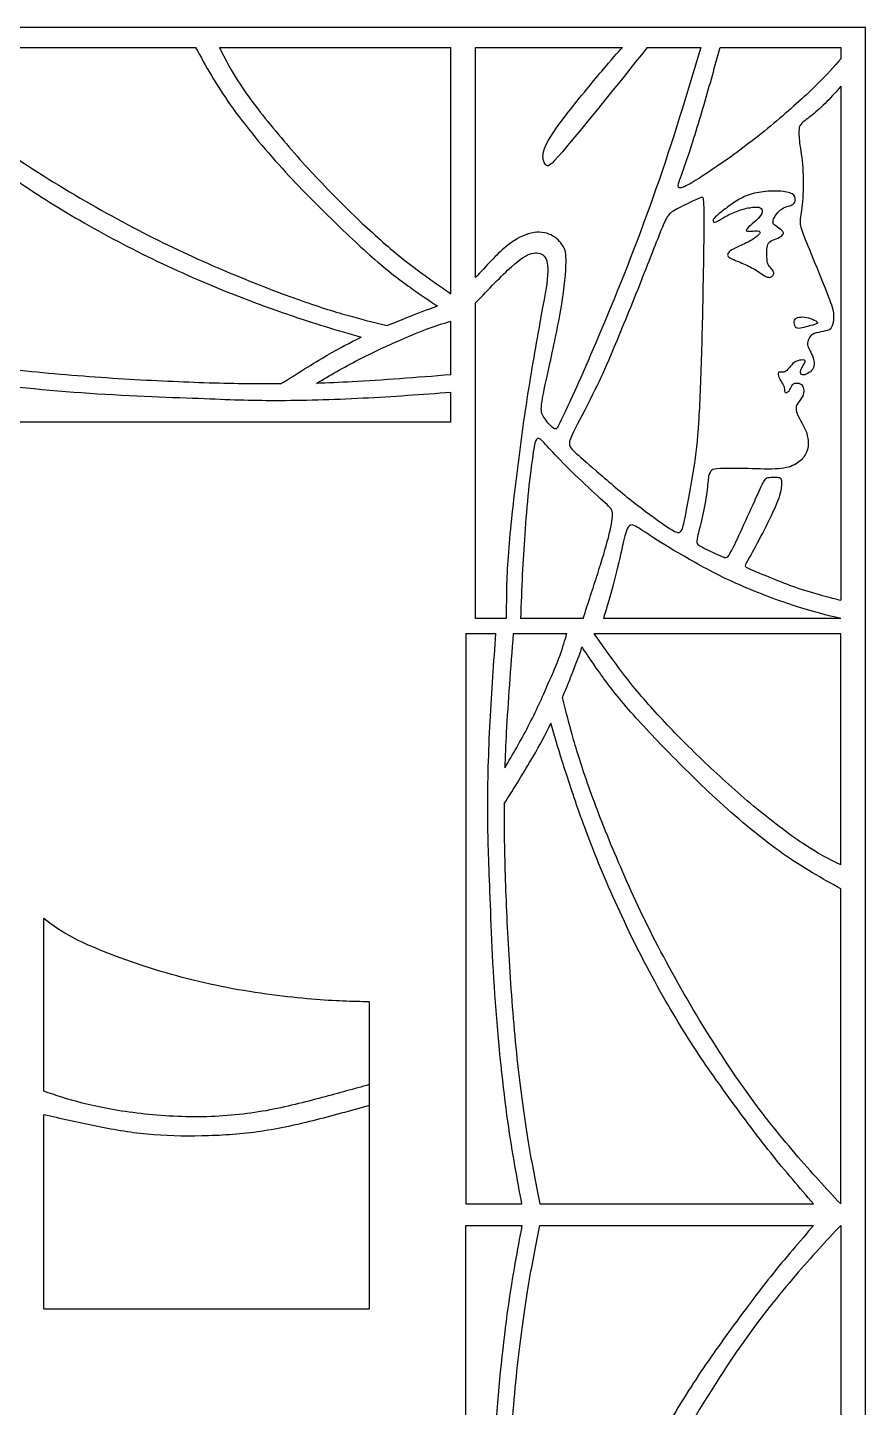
# Model space of a CAD drawing. Extents: x 0 to 80.9, y -7.4 to 60.
# Drawn here: x 71.34 to 80.92, y 20.52 to 36.31 of the extents above; entities that cross this region are included whole.
import ezdxf

# ---------------------------------------------------------------- set-up
doc = ezdxf.new("R2010")
doc.units = 0
doc.header["$MEASUREMENT"] = 0
doc.layers.add('LAYER_1', color=7, linetype='CONTINUOUS')

msp = doc.modelspace()

# ---------------------------------------------------------------- linework, layer by layer
at = {"layer": 'LAYER_1'}
msp.add_lwpolyline([(43.556, 0), (80.924, 0), (80.924, 36.314), (43.556, 36.314), (43.556, 0)], close=True, dxfattribs=at)
for points in [[(69.649, 36.087), (69.649, 36.087), (73.257, 36.087), (73.257, 36.087)], [(73.53, 36.087), (73.53, 36.087), (76.18, 36.087), (76.18, 36.087)], [(76.18, 33.266), (76.18, 33.266), (76.18, 36.087), (76.18, 36.087)], [(78.427, 36.087), (78.427, 36.087), (79.042, 36.087), (79.042, 36.087)], [(80.641, 35.644), (80.641, 35.644), (80.641, 29.759), (80.641, 29.759)], [(76.18, 32.339), (76.18, 32.339), (76.18, 32.953), (76.18, 32.953)], [(76.18, 31.797), (76.18, 31.797), (76.18, 32.141), (76.18, 32.141)], [(77.693, 29.549), (77.693, 29.549), (76.977, 29.549), (76.977, 29.549)], [(80.641, 29.549), (80.641, 29.549), (77.925, 29.549), (77.925, 29.549)], [(76.352, 29.378), (76.352, 29.378), (76.696, 29.378), (76.696, 29.378)], [(76.894, 29.378), (76.894, 29.378), (77.508, 29.378), (77.508, 29.378)], [(77.821, 29.378), (77.821, 29.378), (80.641, 29.378), (80.641, 29.378)], [(80.641, 26.728), (80.641, 26.728), (80.641, 29.378), (80.641, 29.378)], [(80.641, 22.847), (80.641, 22.847), (80.641, 26.455), (80.641, 26.455)], [(71.522, 24.138), (71.522, 24.138), (71.522, 26.114), (71.522, 26.114)], [(75.246, 25.161), (75.246, 25.161), (75.246, 21.648), (75.246, 21.648)], [(71.522, 21.648), (71.522, 21.648), (71.522, 23.868), (71.522, 23.868)], [(77.198, 22.847), (77.198, 22.847), (80.331, 22.847), (80.331, 22.847)], [(77.198, 22.601), (77.198, 22.601), (80.331, 22.601), (80.331, 22.601)], [(80.641, 22.601), (80.641, 22.601), (80.641, 18.993), (80.641, 18.993)], [(71.522, 21.648), (71.522, 21.648), (75.246, 21.648), (75.246, 21.648)]]:
    msp.add_open_spline(points, degree=3, dxfattribs=at)
for points, knots in [([(69.649, 36.087), (69.829, 35.919), (70.009, 35.752), (70.226, 35.566), (70.226, 35.566), (70.443, 35.38), (70.697, 35.175), (70.989, 34.969), (70.989, 34.969), (71.282, 34.762), (71.613, 34.553), (71.937, 34.363), (71.937, 34.363), (72.261, 34.173), (72.58, 34.002), (72.887, 33.851), (72.887, 33.851), (73.195, 33.7), (73.493, 33.57), (73.767, 33.457), (73.767, 33.457), (74.04, 33.344), (74.291, 33.249), (74.505, 33.175), (74.505, 33.175), (74.72, 33.101), (74.9, 33.047), (75.051, 33.005), (75.051, 33.005), (75.203, 32.963), (75.325, 32.932), (75.448, 32.902)], [0, 0, 0, 0, 0.111111, 0.111111, 0.111111, 0.111111, 0.222222, 0.222222, 0.222222, 0.222222, 0.333333, 0.333333, 0.333333, 0.333333, 0.444444, 0.444444, 0.444444, 0.444444, 0.555556, 0.555556, 0.555556, 0.555556, 0.666667, 0.666667, 0.666667, 0.666667, 0.777778, 0.777778, 0.777778, 0.777778, 1, 1, 1, 1]), ([(73.257, 36.087), (73.375, 35.874), (73.493, 35.661), (73.659, 35.425), (73.659, 35.425), (73.826, 35.19), (74.04, 34.931), (74.248, 34.703), (74.248, 34.703), (74.456, 34.475), (74.656, 34.276), (74.844, 34.094), (74.844, 34.094), (75.032, 33.911), (75.208, 33.743), (75.373, 33.604), (75.373, 33.604), (75.539, 33.464), (75.694, 33.353), (75.801, 33.278), (75.801, 33.278), (75.908, 33.203), (75.968, 33.165), (76.027, 33.127)], [0, 0, 0, 0, 0.142857, 0.142857, 0.142857, 0.142857, 0.285714, 0.285714, 0.285714, 0.285714, 0.428571, 0.428571, 0.428571, 0.428571, 0.571429, 0.571429, 0.571429, 0.571429, 0.714286, 0.714286, 0.714286, 0.714286, 1, 1, 1, 1]), ([(73.53, 36.087), (73.596, 35.954), (73.662, 35.822), (73.774, 35.655), (73.774, 35.655), (73.885, 35.487), (74.043, 35.285), (74.205, 35.091), (74.205, 35.091), (74.367, 34.896), (74.534, 34.71), (74.702, 34.535), (74.702, 34.535), (74.869, 34.359), (75.036, 34.194), (75.196, 34.045), (75.196, 34.045), (75.355, 33.896), (75.506, 33.764), (75.668, 33.637), (75.668, 33.637), (75.831, 33.51), (76.006, 33.388), (76.18, 33.266)], [0, 0, 0, 0, 0.142857, 0.142857, 0.142857, 0.142857, 0.285714, 0.285714, 0.285714, 0.285714, 0.428571, 0.428571, 0.428571, 0.428571, 0.571429, 0.571429, 0.571429, 0.571429, 0.714286, 0.714286, 0.714286, 0.714286, 1, 1, 1, 1]), ([(76.463, 33.452), (76.463, 33.452), (76.463, 36.087), (76.463, 36.087), (76.463, 36.087), (76.463, 36.087), (78.144, 36.087), (78.144, 36.087)], [0, 0, 0, 0, 0.333333, 0.333333, 0.333333, 0.333333, 1, 1, 1, 1]), ([(79.042, 36.087), (78.879, 35.547), (78.715, 35.007), (78.527, 34.468), (78.527, 34.468), (78.339, 33.928), (78.126, 33.389), (77.942, 32.949), (77.942, 32.949), (77.758, 32.508), (77.603, 32.167), (77.516, 31.978), (77.516, 31.978), (77.429, 31.789), (77.41, 31.751), (77.395, 31.732), (77.395, 31.732), (77.379, 31.714), (77.366, 31.714), (77.339, 31.739), (77.339, 31.739), (77.312, 31.764), (77.27, 31.814), (77.244, 31.853), (77.244, 31.853), (77.218, 31.891), (77.208, 31.919), (77.218, 32.002), (77.218, 32.002), (77.228, 32.086), (77.26, 32.226), (77.305, 32.431), (77.305, 32.431), (77.35, 32.636), (77.408, 32.906), (77.445, 33.126), (77.445, 33.126), (77.481, 33.347), (77.496, 33.518), (77.498, 33.624), (77.498, 33.624), (77.5, 33.73), (77.49, 33.769), (77.462, 33.814), (77.462, 33.814), (77.433, 33.859), (77.387, 33.91), (77.326, 33.94), (77.326, 33.94), (77.264, 33.97), (77.187, 33.981), (77.1, 33.962), (77.1, 33.962), (77.013, 33.943), (76.917, 33.895), (76.809, 33.805), (76.809, 33.805), (76.701, 33.715), (76.582, 33.583), (76.463, 33.452)], [0, 0, 0, 0, 0.0625, 0.0625, 0.0625, 0.0625, 0.125, 0.125, 0.125, 0.125, 0.1875, 0.1875, 0.1875, 0.1875, 0.25, 0.25, 0.25, 0.25, 0.3125, 0.3125, 0.3125, 0.3125, 0.375, 0.375, 0.375, 0.375, 0.4375, 0.4375, 0.4375, 0.4375, 0.5, 0.5, 0.5, 0.5, 0.5625, 0.5625, 0.5625, 0.5625, 0.625, 0.625, 0.625, 0.625, 0.6875, 0.6875, 0.6875, 0.6875, 0.75, 0.75, 0.75, 0.75, 0.8125, 0.8125, 0.8125, 0.8125, 0.875, 0.875, 0.875, 0.875, 1, 1, 1, 1]), ([(78.427, 36.087), (78.069, 35.641), (77.712, 35.196), (77.52, 34.968), (77.52, 34.968), (77.329, 34.74), (77.304, 34.729), (77.284, 34.733), (77.284, 34.733), (77.264, 34.738), (77.249, 34.757), (77.24, 34.791), (77.24, 34.791), (77.231, 34.825), (77.226, 34.876), (77.263, 34.958), (77.263, 34.958), (77.3, 35.041), (77.377, 35.156), (77.5, 35.316), (77.5, 35.316), (77.624, 35.476), (77.793, 35.681), (77.908, 35.817), (77.908, 35.817), (78.023, 35.953), (78.084, 36.02), (78.144, 36.087)], [0, 0, 0, 0, 0.125, 0.125, 0.125, 0.125, 0.25, 0.25, 0.25, 0.25, 0.375, 0.375, 0.375, 0.375, 0.5, 0.5, 0.5, 0.5, 0.625, 0.625, 0.625, 0.625, 0.75, 0.75, 0.75, 0.75, 1, 1, 1, 1]), ([(80.641, 35.955), (80.566, 35.869), (80.491, 35.783), (80.372, 35.665), (80.372, 35.665), (80.253, 35.547), (80.089, 35.396), (79.907, 35.244), (79.907, 35.244), (79.726, 35.091), (79.525, 34.936), (79.352, 34.813), (79.352, 34.813), (79.18, 34.69), (79.035, 34.598), (78.948, 34.545), (78.948, 34.545), (78.86, 34.493), (78.828, 34.48), (78.807, 34.479), (78.807, 34.479), (78.786, 34.478), (78.776, 34.489), (78.786, 34.531), (78.786, 34.531), (78.797, 34.572), (78.828, 34.646), (78.882, 34.804), (78.882, 34.804), (78.935, 34.961), (79.01, 35.204), (79.077, 35.432), (79.077, 35.432), (79.144, 35.66), (79.203, 35.873), (79.261, 36.087)], [0, 0, 0, 0, 0.1, 0.1, 0.1, 0.1, 0.2, 0.2, 0.2, 0.2, 0.3, 0.3, 0.3, 0.3, 0.4, 0.4, 0.4, 0.4, 0.5, 0.5, 0.5, 0.5, 0.6, 0.6, 0.6, 0.6, 0.7, 0.7, 0.7, 0.7, 0.8, 0.8, 0.8, 0.8, 1, 1, 1, 1]), ([(79.261, 36.087), (79.261, 36.087), (80.641, 36.087), (80.641, 36.087), (80.641, 36.087), (80.641, 36.087), (80.641, 35.955), (80.641, 35.955)], [0, 0, 0, 0, 0.333333, 0.333333, 0.333333, 0.333333, 1, 1, 1, 1]), ([(69.649, 35.777), (69.835, 35.615), (70.021, 35.454), (70.234, 35.285), (70.234, 35.285), (70.447, 35.115), (70.687, 34.938), (70.91, 34.776), (70.91, 34.776), (71.133, 34.615), (71.34, 34.471), (71.587, 34.316), (71.587, 34.316), (71.834, 34.161), (72.121, 33.995), (72.423, 33.838), (72.423, 33.838), (72.724, 33.681), (73.04, 33.533), (73.335, 33.406), (73.335, 33.406), (73.629, 33.28), (73.902, 33.177), (74.133, 33.094), (74.133, 33.094), (74.365, 33.012), (74.555, 32.95), (74.718, 32.899), (74.718, 32.899), (74.881, 32.849), (75.017, 32.81), (75.154, 32.771)], [0, 0, 0, 0, 0.111111, 0.111111, 0.111111, 0.111111, 0.222222, 0.222222, 0.222222, 0.222222, 0.333333, 0.333333, 0.333333, 0.333333, 0.444444, 0.444444, 0.444444, 0.444444, 0.555556, 0.555556, 0.555556, 0.555556, 0.666667, 0.666667, 0.666667, 0.666667, 0.777778, 0.777778, 0.777778, 0.777778, 1, 1, 1, 1]), ([(80.641, 35.644), (80.591, 35.584), (80.54, 35.523), (80.484, 35.467), (80.484, 35.467), (80.429, 35.41), (80.368, 35.358), (80.317, 35.316), (80.317, 35.316), (80.265, 35.275), (80.224, 35.245), (80.199, 35.222), (80.199, 35.222), (80.174, 35.199), (80.167, 35.183), (80.164, 35.15), (80.164, 35.15), (80.161, 35.117), (80.162, 35.067), (80.171, 34.993), (80.171, 34.993), (80.181, 34.919), (80.199, 34.82), (80.207, 34.707), (80.207, 34.707), (80.215, 34.594), (80.214, 34.467), (80.206, 34.363), (80.206, 34.363), (80.199, 34.259), (80.184, 34.178), (80.179, 34.125), (80.179, 34.125), (80.173, 34.073), (80.178, 34.048), (80.196, 33.994), (80.196, 33.994), (80.214, 33.941), (80.247, 33.859), (80.302, 33.725), (80.302, 33.725), (80.356, 33.592), (80.434, 33.405), (80.482, 33.283), (80.482, 33.283), (80.531, 33.16), (80.551, 33.1), (80.557, 33.046), (80.557, 33.046), (80.563, 32.992), (80.556, 32.944), (80.548, 32.912), (80.548, 32.912), (80.539, 32.881), (80.53, 32.865), (80.508, 32.854), (80.508, 32.854), (80.485, 32.844), (80.449, 32.839), (80.414, 32.831), (80.414, 32.831), (80.378, 32.824), (80.343, 32.815), (80.319, 32.802), (80.319, 32.802), (80.296, 32.789), (80.284, 32.772), (80.275, 32.751), (80.275, 32.751), (80.267, 32.731), (80.26, 32.707), (80.262, 32.684), (80.262, 32.684), (80.264, 32.662), (80.275, 32.641), (80.288, 32.616), (80.288, 32.616), (80.301, 32.591), (80.317, 32.562), (80.326, 32.535), (80.326, 32.535), (80.334, 32.509), (80.337, 32.486), (80.336, 32.464), (80.336, 32.464), (80.336, 32.441), (80.332, 32.419), (80.32, 32.401), (80.32, 32.401), (80.307, 32.382), (80.285, 32.366), (80.263, 32.354), (80.263, 32.354), (80.241, 32.342), (80.219, 32.334), (80.204, 32.338), (80.204, 32.338), (80.189, 32.343), (80.181, 32.361), (80.181, 32.378), (80.181, 32.378), (80.182, 32.395), (80.191, 32.412), (80.204, 32.432), (80.204, 32.432), (80.216, 32.453), (80.232, 32.477), (80.234, 32.491), (80.234, 32.491), (80.236, 32.505), (80.225, 32.509), (80.204, 32.509), (80.204, 32.509), (80.184, 32.509), (80.155, 32.505), (80.129, 32.492), (80.129, 32.492), (80.103, 32.479), (80.081, 32.457), (80.063, 32.435), (80.063, 32.435), (80.045, 32.413), (80.03, 32.391), (80.014, 32.38), (80.014, 32.38), (79.999, 32.368), (79.982, 32.367), (79.967, 32.369), (79.967, 32.369), (79.953, 32.37), (79.94, 32.374), (79.933, 32.369), (79.933, 32.369), (79.926, 32.364), (79.924, 32.349), (79.928, 32.329), (79.928, 32.329), (79.933, 32.31), (79.944, 32.285), (79.958, 32.263), (79.958, 32.263), (79.972, 32.241), (79.987, 32.222), (79.993, 32.203), (79.993, 32.203), (79.999, 32.184), (79.995, 32.165), (79.998, 32.152), (79.998, 32.152), (80.001, 32.139), (80.011, 32.132), (80.023, 32.135), (80.023, 32.135), (80.035, 32.138), (80.049, 32.152), (80.059, 32.17), (80.059, 32.17), (80.069, 32.188), (80.075, 32.211), (80.09, 32.226), (80.09, 32.226), (80.104, 32.241), (80.127, 32.247), (80.149, 32.245), (80.149, 32.245), (80.17, 32.243), (80.19, 32.232), (80.202, 32.218), (80.202, 32.218), (80.213, 32.203), (80.216, 32.184), (80.218, 32.163), (80.218, 32.163), (80.219, 32.142), (80.219, 32.119), (80.206, 32.094), (80.206, 32.094), (80.193, 32.069), (80.167, 32.042), (80.15, 32.015), (80.15, 32.015), (80.134, 31.989), (80.126, 31.962), (80.133, 31.929), (80.133, 31.929), (80.139, 31.896), (80.159, 31.855), (80.18, 31.817), (80.18, 31.817), (80.202, 31.778), (80.225, 31.743), (80.242, 31.698), (80.242, 31.698), (80.259, 31.654), (80.271, 31.601), (80.27, 31.553), (80.27, 31.553), (80.27, 31.504), (80.257, 31.462), (80.234, 31.422), (80.234, 31.422), (80.211, 31.383), (80.178, 31.348), (80.13, 31.319), (80.13, 31.319), (80.082, 31.291), (80.021, 31.27), (79.927, 31.263), (79.927, 31.263), (79.834, 31.256), (79.708, 31.262), (79.584, 31.265), (79.584, 31.265), (79.459, 31.268), (79.336, 31.268), (79.266, 31.266), (79.266, 31.266), (79.197, 31.264), (79.181, 31.26), (79.166, 31.248), (79.166, 31.248), (79.152, 31.236), (79.138, 31.216), (79.13, 31.177), (79.13, 31.177), (79.123, 31.138), (79.12, 31.081), (79.109, 30.996), (79.109, 30.996), (79.097, 30.912), (79.077, 30.8), (79.056, 30.706), (79.056, 30.706), (79.035, 30.611), (79.014, 30.535), (79.003, 30.488), (79.003, 30.488), (78.993, 30.44), (78.993, 30.421), (79, 30.408), (79, 30.408), (79.006, 30.394), (79.02, 30.386), (79.051, 30.369), (79.051, 30.369), (79.082, 30.353), (79.13, 30.329), (79.173, 30.309), (79.173, 30.309), (79.216, 30.288), (79.253, 30.272), (79.28, 30.261), (79.28, 30.261), (79.307, 30.25), (79.322, 30.244), (79.337, 30.25), (79.337, 30.25), (79.352, 30.256), (79.365, 30.273), (79.392, 30.325), (79.392, 30.325), (79.419, 30.377), (79.46, 30.465), (79.513, 30.58), (79.513, 30.58), (79.565, 30.694), (79.629, 30.835), (79.675, 30.937), (79.675, 30.937), (79.721, 31.038), (79.749, 31.1), (79.769, 31.131), (79.769, 31.131), (79.789, 31.163), (79.8, 31.164), (79.825, 31.165), (79.825, 31.165), (79.849, 31.166), (79.887, 31.167), (79.912, 31.166), (79.912, 31.166), (79.937, 31.165), (79.95, 31.161), (79.957, 31.151), (79.957, 31.151), (79.964, 31.141), (79.966, 31.123), (79.964, 31.085), (79.964, 31.085), (79.962, 31.046), (79.956, 30.988), (79.919, 30.891), (79.919, 30.891), (79.882, 30.794), (79.814, 30.66), (79.752, 30.539), (79.752, 30.539), (79.689, 30.419), (79.633, 30.313), (79.598, 30.251), (79.598, 30.251), (79.563, 30.188), (79.549, 30.168), (79.548, 30.154), (79.548, 30.154), (79.547, 30.141), (79.559, 30.134), (79.619, 30.108), (79.619, 30.108), (79.679, 30.082), (79.788, 30.038), (79.883, 30), (79.883, 30), (79.979, 29.961), (80.062, 29.928), (80.162, 29.894), (80.162, 29.894), (80.262, 29.861), (80.38, 29.827), (80.463, 29.805), (80.463, 29.805), (80.546, 29.782), (80.594, 29.771), (80.641, 29.759)], [0, 0, 0, 0, 0.012195, 0.012195, 0.012195, 0.012195, 0.02439, 0.02439, 0.02439, 0.02439, 0.036585, 0.036585, 0.036585, 0.036585, 0.04878, 0.04878, 0.04878, 0.04878, 0.060976, 0.060976, 0.060976, 0.060976, 0.073171, 0.073171, 0.073171, 0.073171, 0.085366, 0.085366, 0.085366, 0.085366, 0.097561, 0.097561, 0.097561, 0.097561, 0.109756, 0.109756, 0.109756, 0.109756, 0.121951, 0.121951, 0.121951, 0.121951, 0.134146, 0.134146, 0.134146, 0.134146, 0.146341, 0.146341, 0.146341, 0.146341, 0.158537, 0.158537, 0.158537, 0.158537, 0.170732, 0.170732, 0.170732, 0.170732, 0.182927, 0.182927, 0.182927, 0.182927, 0.195122, 0.195122, 0.195122, 0.195122, 0.207317, 0.207317, 0.207317, 0.207317, 0.219512, 0.219512, 0.219512, 0.219512, 0.231707, 0.231707, 0.231707, 0.231707, 0.243902, 0.243902, 0.243902, 0.243902, 0.256098, 0.256098, 0.256098, 0.256098, 0.268293, 0.268293, 0.268293, 0.268293, 0.280488, 0.280488, 0.280488, 0.280488, 0.292683, 0.292683, 0.292683, 0.292683, 0.304878, 0.304878, 0.304878, 0.304878, 0.317073, 0.317073, 0.317073, 0.317073, 0.329268, 0.329268, 0.329268, 0.329268, 0.341463, 0.341463, 0.341463, 0.341463, 0.353659, 0.353659, 0.353659, 0.353659, 0.365854, 0.365854, 0.365854, 0.365854, 0.378049, 0.378049, 0.378049, 0.378049, 0.390244, 0.390244, 0.390244, 0.390244, 0.402439, 0.402439, 0.402439, 0.402439, 0.414634, 0.414634, 0.414634, 0.414634, 0.426829, 0.426829, 0.426829, 0.426829, 0.439024, 0.439024, 0.439024, 0.439024, 0.45122, 0.45122, 0.45122, 0.45122, 0.463415, 0.463415, 0.463415, 0.463415, 0.47561, 0.47561, 0.47561, 0.47561, 0.487805, 0.487805, 0.487805, 0.487805, 0.5, 0.5, 0.5, 0.5, 0.512195, 0.512195, 0.512195, 0.512195, 0.52439, 0.52439, 0.52439, 0.52439, 0.536585, 0.536585, 0.536585, 0.536585, 0.54878, 0.54878, 0.54878, 0.54878, 0.560976, 0.560976, 0.560976, 0.560976, 0.573171, 0.573171, 0.573171, 0.573171, 0.585366, 0.585366, 0.585366, 0.585366, 0.597561, 0.597561, 0.597561, 0.597561, 0.609756, 0.609756, 0.609756, 0.609756, 0.621951, 0.621951, 0.621951, 0.621951, 0.634146, 0.634146, 0.634146, 0.634146, 0.646341, 0.646341, 0.646341, 0.646341, 0.658537, 0.658537, 0.658537, 0.658537, 0.670732, 0.670732, 0.670732, 0.670732, 0.682927, 0.682927, 0.682927, 0.682927, 0.695122, 0.695122, 0.695122, 0.695122, 0.707317, 0.707317, 0.707317, 0.707317, 0.719512, 0.719512, 0.719512, 0.719512, 0.731707, 0.731707, 0.731707, 0.731707, 0.743902, 0.743902, 0.743902, 0.743902, 0.756098, 0.756098, 0.756098, 0.756098, 0.768293, 0.768293, 0.768293, 0.768293, 0.780488, 0.780488, 0.780488, 0.780488, 0.792683, 0.792683, 0.792683, 0.792683, 0.804878, 0.804878, 0.804878, 0.804878, 0.817073, 0.817073, 0.817073, 0.817073, 0.829268, 0.829268, 0.829268, 0.829268, 0.841463, 0.841463, 0.841463, 0.841463, 0.853659, 0.853659, 0.853659, 0.853659, 0.865854, 0.865854, 0.865854, 0.865854, 0.878049, 0.878049, 0.878049, 0.878049, 0.890244, 0.890244, 0.890244, 0.890244, 0.902439, 0.902439, 0.902439, 0.902439, 0.914634, 0.914634, 0.914634, 0.914634, 0.926829, 0.926829, 0.926829, 0.926829, 0.939024, 0.939024, 0.939024, 0.939024, 0.95122, 0.95122, 0.95122, 0.95122, 0.963415, 0.963415, 0.963415, 0.963415, 0.97561, 0.97561, 0.97561, 0.97561, 1, 1, 1, 1]), ([(79.394, 34.292), (79.437, 34.323), (79.484, 34.354), (79.54, 34.379), (79.54, 34.379), (79.595, 34.404), (79.66, 34.421), (79.728, 34.431), (79.728, 34.431), (79.797, 34.442), (79.869, 34.445), (79.934, 34.442), (79.934, 34.442), (79.999, 34.439), (80.056, 34.428), (80.087, 34.41), (80.087, 34.41), (80.118, 34.392), (80.123, 34.365), (80.122, 34.344), (80.122, 34.344), (80.12, 34.323), (80.112, 34.306), (80.101, 34.295), (80.101, 34.295), (80.089, 34.285), (80.075, 34.281), (80.056, 34.275), (80.056, 34.275), (80.037, 34.27), (80.012, 34.264), (79.988, 34.251), (79.988, 34.251), (79.964, 34.238), (79.94, 34.219), (79.92, 34.196), (79.92, 34.196), (79.9, 34.172), (79.883, 34.145), (79.874, 34.123), (79.874, 34.123), (79.866, 34.101), (79.865, 34.085), (79.867, 34.075), (79.867, 34.075), (79.869, 34.065), (79.874, 34.063), (79.889, 34.052), (79.889, 34.052), (79.905, 34.041), (79.93, 34.021), (79.949, 34.007), (79.949, 34.007), (79.967, 33.993), (79.978, 33.983), (79.983, 33.973), (79.983, 33.973), (79.988, 33.963), (79.987, 33.952), (79.977, 33.94), (79.977, 33.94), (79.968, 33.929), (79.949, 33.917), (79.924, 33.905), (79.924, 33.905), (79.898, 33.893), (79.866, 33.882), (79.845, 33.871), (79.845, 33.871), (79.824, 33.861), (79.815, 33.851), (79.808, 33.832), (79.808, 33.832), (79.801, 33.813), (79.797, 33.783), (79.796, 33.746), (79.796, 33.746), (79.795, 33.709), (79.797, 33.664), (79.8, 33.637), (79.8, 33.637), (79.804, 33.61), (79.809, 33.602), (79.819, 33.589), (79.819, 33.589), (79.829, 33.576), (79.845, 33.56), (79.856, 33.546), (79.856, 33.546), (79.867, 33.531), (79.874, 33.518), (79.875, 33.506), (79.875, 33.506), (79.877, 33.494), (79.872, 33.483), (79.864, 33.473), (79.864, 33.473), (79.856, 33.464), (79.844, 33.456), (79.828, 33.455), (79.828, 33.455), (79.812, 33.454), (79.792, 33.459), (79.77, 33.472), (79.77, 33.472), (79.748, 33.485), (79.724, 33.506), (79.687, 33.529), (79.687, 33.529), (79.649, 33.552), (79.598, 33.578), (79.547, 33.602), (79.547, 33.602), (79.495, 33.625), (79.444, 33.646), (79.411, 33.661), (79.411, 33.661), (79.378, 33.675), (79.363, 33.683), (79.355, 33.692), (79.355, 33.692), (79.346, 33.702), (79.345, 33.714), (79.351, 33.727), (79.351, 33.727), (79.357, 33.74), (79.369, 33.754), (79.395, 33.77), (79.395, 33.77), (79.421, 33.785), (79.459, 33.802), (79.505, 33.823), (79.505, 33.823), (79.551, 33.844), (79.605, 33.87), (79.642, 33.894), (79.642, 33.894), (79.679, 33.917), (79.7, 33.939), (79.71, 33.953), (79.71, 33.953), (79.72, 33.966), (79.72, 33.971), (79.717, 33.976), (79.717, 33.976), (79.713, 33.981), (79.708, 33.986), (79.69, 33.987), (79.69, 33.987), (79.672, 33.988), (79.641, 33.986), (79.617, 33.984), (79.617, 33.984), (79.593, 33.983), (79.575, 33.982), (79.566, 33.984), (79.566, 33.984), (79.557, 33.987), (79.557, 33.992), (79.563, 34.003), (79.563, 34.003), (79.569, 34.013), (79.582, 34.029), (79.607, 34.05), (79.607, 34.05), (79.632, 34.072), (79.668, 34.1), (79.695, 34.127), (79.695, 34.127), (79.722, 34.154), (79.739, 34.181), (79.742, 34.203), (79.742, 34.203), (79.746, 34.225), (79.736, 34.242), (79.718, 34.251), (79.718, 34.251), (79.7, 34.261), (79.674, 34.262), (79.633, 34.257), (79.633, 34.257), (79.593, 34.252), (79.539, 34.241), (79.487, 34.224), (79.487, 34.224), (79.435, 34.207), (79.384, 34.184), (79.339, 34.161), (79.339, 34.161), (79.295, 34.137), (79.256, 34.112), (79.231, 34.099), (79.231, 34.099), (79.206, 34.086), (79.194, 34.086), (79.187, 34.091), (79.187, 34.091), (79.18, 34.097), (79.176, 34.109), (79.192, 34.129), (79.192, 34.129), (79.207, 34.149), (79.24, 34.178), (79.276, 34.206), (79.276, 34.206), (79.312, 34.234), (79.351, 34.262), (79.394, 34.292)], [0, 0, 0, 0, 0.018868, 0.018868, 0.018868, 0.018868, 0.037736, 0.037736, 0.037736, 0.037736, 0.056604, 0.056604, 0.056604, 0.056604, 0.075472, 0.075472, 0.075472, 0.075472, 0.09434, 0.09434, 0.09434, 0.09434, 0.113208, 0.113208, 0.113208, 0.113208, 0.132075, 0.132075, 0.132075, 0.132075, 0.150943, 0.150943, 0.150943, 0.150943, 0.169811, 0.169811, 0.169811, 0.169811, 0.188679, 0.188679, 0.188679, 0.188679, 0.207547, 0.207547, 0.207547, 0.207547, 0.226415, 0.226415, 0.226415, 0.226415, 0.245283, 0.245283, 0.245283, 0.245283, 0.264151, 0.264151, 0.264151, 0.264151, 0.283019, 0.283019, 0.283019, 0.283019, 0.301887, 0.301887, 0.301887, 0.301887, 0.320755, 0.320755, 0.320755, 0.320755, 0.339623, 0.339623, 0.339623, 0.339623, 0.358491, 0.358491, 0.358491, 0.358491, 0.377358, 0.377358, 0.377358, 0.377358, 0.396226, 0.396226, 0.396226, 0.396226, 0.415094, 0.415094, 0.415094, 0.415094, 0.433962, 0.433962, 0.433962, 0.433962, 0.45283, 0.45283, 0.45283, 0.45283, 0.471698, 0.471698, 0.471698, 0.471698, 0.490566, 0.490566, 0.490566, 0.490566, 0.509434, 0.509434, 0.509434, 0.509434, 0.528302, 0.528302, 0.528302, 0.528302, 0.54717, 0.54717, 0.54717, 0.54717, 0.566038, 0.566038, 0.566038, 0.566038, 0.584906, 0.584906, 0.584906, 0.584906, 0.603774, 0.603774, 0.603774, 0.603774, 0.622642, 0.622642, 0.622642, 0.622642, 0.641509, 0.641509, 0.641509, 0.641509, 0.660377, 0.660377, 0.660377, 0.660377, 0.679245, 0.679245, 0.679245, 0.679245, 0.698113, 0.698113, 0.698113, 0.698113, 0.716981, 0.716981, 0.716981, 0.716981, 0.735849, 0.735849, 0.735849, 0.735849, 0.754717, 0.754717, 0.754717, 0.754717, 0.773585, 0.773585, 0.773585, 0.773585, 0.792453, 0.792453, 0.792453, 0.792453, 0.811321, 0.811321, 0.811321, 0.811321, 0.830189, 0.830189, 0.830189, 0.830189, 0.849057, 0.849057, 0.849057, 0.849057, 0.867925, 0.867925, 0.867925, 0.867925, 0.886792, 0.886792, 0.886792, 0.886792, 0.90566, 0.90566, 0.90566, 0.90566, 0.924528, 0.924528, 0.924528, 0.924528, 0.943396, 0.943396, 0.943396, 0.943396, 0.962264, 0.962264, 0.962264, 0.962264, 1, 1, 1, 1]), ([(78.015, 32.576), (78.094, 32.764), (78.214, 33.057), (78.318, 33.317), (78.318, 33.317), (78.422, 33.578), (78.51, 33.806), (78.565, 33.943), (78.565, 33.943), (78.62, 34.081), (78.642, 34.128), (78.665, 34.159), (78.665, 34.159), (78.689, 34.191), (78.714, 34.208), (78.77, 34.238), (78.77, 34.238), (78.826, 34.268), (78.912, 34.311), (78.966, 34.336), (78.966, 34.336), (79.019, 34.361), (79.039, 34.368), (79.053, 34.37), (79.053, 34.37), (79.067, 34.372), (79.076, 34.369), (79.078, 34.236), (79.078, 34.236), (79.081, 34.104), (79.078, 33.841), (79.072, 33.536), (79.072, 33.536), (79.067, 33.23), (79.06, 32.882), (79.051, 32.575), (79.051, 32.575), (79.042, 32.268), (79.032, 32.003), (79.018, 31.795), (79.018, 31.795), (79.004, 31.587), (78.988, 31.436), (78.96, 31.262), (78.96, 31.262), (78.933, 31.088), (78.896, 30.89), (78.872, 30.768), (78.872, 30.768), (78.848, 30.645), (78.837, 30.598), (78.825, 30.57), (78.825, 30.57), (78.813, 30.541), (78.799, 30.53), (78.775, 30.535), (78.775, 30.535), (78.75, 30.539), (78.715, 30.558), (78.625, 30.619), (78.625, 30.619), (78.536, 30.68), (78.393, 30.784), (78.249, 30.897), (78.249, 30.897), (78.106, 31.011), (77.963, 31.136), (77.847, 31.236), (77.847, 31.236), (77.732, 31.336), (77.644, 31.411), (77.595, 31.458), (77.595, 31.458), (77.546, 31.506), (77.535, 31.526), (77.536, 31.552), (77.536, 31.552), (77.536, 31.578), (77.548, 31.611), (77.604, 31.724), (77.604, 31.724), (77.66, 31.836), (77.76, 32.03), (77.829, 32.168), (77.829, 32.168), (77.898, 32.306), (77.936, 32.389), (78.015, 32.576)], [0, 0, 0, 0, 0.043478, 0.043478, 0.043478, 0.043478, 0.086957, 0.086957, 0.086957, 0.086957, 0.130435, 0.130435, 0.130435, 0.130435, 0.173913, 0.173913, 0.173913, 0.173913, 0.217391, 0.217391, 0.217391, 0.217391, 0.26087, 0.26087, 0.26087, 0.26087, 0.304348, 0.304348, 0.304348, 0.304348, 0.347826, 0.347826, 0.347826, 0.347826, 0.391304, 0.391304, 0.391304, 0.391304, 0.434783, 0.434783, 0.434783, 0.434783, 0.478261, 0.478261, 0.478261, 0.478261, 0.521739, 0.521739, 0.521739, 0.521739, 0.565217, 0.565217, 0.565217, 0.565217, 0.608696, 0.608696, 0.608696, 0.608696, 0.652174, 0.652174, 0.652174, 0.652174, 0.695652, 0.695652, 0.695652, 0.695652, 0.73913, 0.73913, 0.73913, 0.73913, 0.782609, 0.782609, 0.782609, 0.782609, 0.826087, 0.826087, 0.826087, 0.826087, 0.869565, 0.869565, 0.869565, 0.869565, 0.913043, 0.913043, 0.913043, 0.913043, 1, 1, 1, 1]), ([(76.463, 33.163), (76.614, 33.32), (76.764, 33.477), (76.872, 33.575), (76.872, 33.575), (76.98, 33.673), (77.044, 33.713), (77.103, 33.729), (77.103, 33.729), (77.161, 33.744), (77.214, 33.736), (77.247, 33.698), (77.247, 33.698), (77.281, 33.661), (77.295, 33.594), (77.287, 33.48), (77.287, 33.48), (77.279, 33.366), (77.247, 33.205), (77.202, 32.959), (77.202, 32.959), (77.157, 32.713), (77.099, 32.383), (77.049, 32.057), (77.049, 32.057), (76.998, 31.73), (76.957, 31.408), (76.919, 31.092), (76.919, 31.092), (76.881, 30.777), (76.848, 30.467), (76.831, 30.211), (76.831, 30.211), (76.814, 29.955), (76.814, 29.752), (76.814, 29.549)], [0, 0, 0, 0, 0.1, 0.1, 0.1, 0.1, 0.2, 0.2, 0.2, 0.2, 0.3, 0.3, 0.3, 0.3, 0.4, 0.4, 0.4, 0.4, 0.5, 0.5, 0.5, 0.5, 0.6, 0.6, 0.6, 0.6, 0.7, 0.7, 0.7, 0.7, 0.8, 0.8, 0.8, 0.8, 1, 1, 1, 1]), ([(75.448, 32.902), (75.528, 32.936), (75.606, 32.967), (75.675, 32.995), (75.675, 32.995), (75.808, 33.048), (75.911, 33.087), (75.99, 33.114), (75.99, 33.114), (76.003, 33.119), (76.015, 33.123), (76.027, 33.127)], [0, 0, 0, 0, 0.25, 0.25, 0.25, 0.25, 0.5, 0.5, 0.5, 0.5, 1, 1, 1, 1]), ([(76.814, 29.549), (76.814, 29.549), (76.463, 29.549), (76.463, 29.549), (76.463, 29.549), (76.463, 29.549), (76.463, 33.163), (76.463, 33.163)], [0, 0, 0, 0, 0.333333, 0.333333, 0.333333, 0.333333, 1, 1, 1, 1]), ([(74.64, 32.241), (74.796, 32.333), (74.952, 32.424), (75.118, 32.51), (75.118, 32.51), (75.283, 32.595), (75.459, 32.675), (75.598, 32.736), (75.598, 32.736), (75.738, 32.798), (75.841, 32.841), (75.932, 32.874), (75.932, 32.874), (76.023, 32.907), (76.102, 32.93), (76.18, 32.953)], [0, 0, 0, 0, 0.2, 0.2, 0.2, 0.2, 0.4, 0.4, 0.4, 0.4, 0.6, 0.6, 0.6, 0.6, 1, 1, 1, 1]), ([(80.296, 32.983), (80.267, 32.994), (80.238, 33), (80.209, 33.001), (80.209, 33.001), (80.179, 33.002), (80.148, 32.999), (80.131, 32.988), (80.131, 32.988), (80.113, 32.976), (80.109, 32.957), (80.11, 32.936), (80.11, 32.936), (80.111, 32.914), (80.118, 32.888), (80.133, 32.878), (80.133, 32.878), (80.148, 32.867), (80.173, 32.871), (80.2, 32.877), (80.2, 32.877), (80.226, 32.883), (80.255, 32.891), (80.284, 32.898), (80.284, 32.898), (80.312, 32.906), (80.34, 32.912), (80.358, 32.919), (80.358, 32.919), (80.375, 32.927), (80.381, 32.935), (80.369, 32.946), (80.369, 32.946), (80.356, 32.958), (80.326, 32.973), (80.296, 32.983)], [0, 0, 0, 0, 0.1, 0.1, 0.1, 0.1, 0.2, 0.2, 0.2, 0.2, 0.3, 0.3, 0.3, 0.3, 0.4, 0.4, 0.4, 0.4, 0.5, 0.5, 0.5, 0.5, 0.6, 0.6, 0.6, 0.6, 0.7, 0.7, 0.7, 0.7, 0.8, 0.8, 0.8, 0.8, 1, 1, 1, 1]), ([(74.231, 32.234), (74.416, 32.351), (74.6, 32.467), (74.764, 32.563), (74.764, 32.563), (74.903, 32.644), (75.026, 32.709), (75.154, 32.771)], [0, 0, 0, 0, 0.333333, 0.333333, 0.333333, 0.333333, 1, 1, 1, 1]), ([(74.231, 32.234), (74.198, 32.234), (74.165, 32.234), (74.132, 32.234), (74.132, 32.234), (73.843, 32.234), (73.552, 32.24), (73.239, 32.251), (73.239, 32.251), (72.926, 32.263), (72.591, 32.279), (72.24, 32.303), (72.24, 32.303), (71.888, 32.327), (71.521, 32.358), (71.189, 32.395), (71.189, 32.395), (70.857, 32.432), (70.562, 32.476), (70.311, 32.518), (70.311, 32.518), (70.061, 32.56), (69.855, 32.602), (69.649, 32.643)], [0, 0, 0, 0, 0.142857, 0.142857, 0.142857, 0.142857, 0.285714, 0.285714, 0.285714, 0.285714, 0.428571, 0.428571, 0.428571, 0.428571, 0.571429, 0.571429, 0.571429, 0.571429, 0.714286, 0.714286, 0.714286, 0.714286, 1, 1, 1, 1]), ([(76.18, 31.797), (76.18, 31.797), (69.649, 31.797), (69.649, 31.797), (69.649, 31.797), (69.649, 31.797), (69.649, 32.438), (69.649, 32.438)], [0, 0, 0, 0, 0.333333, 0.333333, 0.333333, 0.333333, 1, 1, 1, 1]), ([(69.649, 32.438), (69.931, 32.385), (70.214, 32.331), (70.597, 32.277), (70.597, 32.277), (70.981, 32.223), (71.467, 32.17), (71.954, 32.135), (71.954, 32.135), (72.442, 32.1), (72.932, 32.083), (73.291, 32.07), (73.291, 32.07), (73.651, 32.056), (73.88, 32.046), (74.175, 32.046), (74.175, 32.046), (74.469, 32.046), (74.829, 32.056), (75.174, 32.074), (75.174, 32.074), (75.519, 32.091), (75.85, 32.116), (76.18, 32.141)], [0, 0, 0, 0, 0.142857, 0.142857, 0.142857, 0.142857, 0.285714, 0.285714, 0.285714, 0.285714, 0.428571, 0.428571, 0.428571, 0.428571, 0.571429, 0.571429, 0.571429, 0.571429, 0.714286, 0.714286, 0.714286, 0.714286, 1, 1, 1, 1]), ([(76.18, 32.339), (75.785, 32.308), (75.391, 32.277), (75.05, 32.259), (75.05, 32.259), (74.905, 32.251), (74.77, 32.245), (74.64, 32.241)], [0, 0, 0, 0, 0.333333, 0.333333, 0.333333, 0.333333, 1, 1, 1, 1]), ([(77.693, 29.549), (77.751, 29.727), (77.81, 29.905), (77.86, 30.062), (77.86, 30.062), (77.91, 30.22), (77.952, 30.358), (77.982, 30.474), (77.982, 30.474), (78.013, 30.591), (78.031, 30.685), (78.03, 30.741), (78.03, 30.741), (78.029, 30.798), (78.008, 30.816), (77.945, 30.874), (77.945, 30.874), (77.881, 30.931), (77.774, 31.028), (77.673, 31.124), (77.673, 31.124), (77.571, 31.22), (77.475, 31.316), (77.4, 31.396), (77.4, 31.396), (77.325, 31.475), (77.27, 31.538), (77.233, 31.574), (77.233, 31.574), (77.195, 31.611), (77.174, 31.622), (77.158, 31.599), (77.158, 31.599), (77.143, 31.576), (77.132, 31.519), (77.118, 31.419), (77.118, 31.419), (77.103, 31.318), (77.084, 31.174), (77.067, 31.013), (77.067, 31.013), (77.051, 30.852), (77.036, 30.674), (77.025, 30.513), (77.025, 30.513), (77.013, 30.352), (77.005, 30.208), (76.997, 30.05), (76.997, 30.05), (76.99, 29.892), (76.984, 29.721), (76.977, 29.549)], [0, 0, 0, 0, 0.071429, 0.071429, 0.071429, 0.071429, 0.142857, 0.142857, 0.142857, 0.142857, 0.214286, 0.214286, 0.214286, 0.214286, 0.285714, 0.285714, 0.285714, 0.285714, 0.357143, 0.357143, 0.357143, 0.357143, 0.428571, 0.428571, 0.428571, 0.428571, 0.5, 0.5, 0.5, 0.5, 0.571429, 0.571429, 0.571429, 0.571429, 0.642857, 0.642857, 0.642857, 0.642857, 0.714286, 0.714286, 0.714286, 0.714286, 0.785714, 0.785714, 0.785714, 0.785714, 0.857143, 0.857143, 0.857143, 0.857143, 1, 1, 1, 1]), ([(80.641, 29.549), (80.487, 29.587), (80.332, 29.624), (80.135, 29.687), (80.135, 29.687), (79.939, 29.75), (79.7, 29.838), (79.485, 29.933), (79.485, 29.933), (79.27, 30.028), (79.077, 30.13), (78.91, 30.226), (78.91, 30.226), (78.743, 30.321), (78.6, 30.409), (78.5, 30.473), (78.5, 30.473), (78.4, 30.538), (78.341, 30.58), (78.301, 30.602), (78.301, 30.602), (78.262, 30.624), (78.241, 30.626), (78.223, 30.611), (78.223, 30.611), (78.205, 30.597), (78.19, 30.565), (78.172, 30.495), (78.172, 30.495), (78.153, 30.425), (78.13, 30.317), (78.102, 30.196), (78.102, 30.196), (78.073, 30.076), (78.04, 29.944), (78.01, 29.834), (78.01, 29.834), (77.979, 29.725), (77.952, 29.637), (77.925, 29.549)], [0, 0, 0, 0, 0.090909, 0.090909, 0.090909, 0.090909, 0.181818, 0.181818, 0.181818, 0.181818, 0.272727, 0.272727, 0.272727, 0.272727, 0.363636, 0.363636, 0.363636, 0.363636, 0.454545, 0.454545, 0.454545, 0.454545, 0.545455, 0.545455, 0.545455, 0.545455, 0.636364, 0.636364, 0.636364, 0.636364, 0.727273, 0.727273, 0.727273, 0.727273, 0.818182, 0.818182, 0.818182, 0.818182, 1, 1, 1, 1]), ([(76.352, 29.378), (76.352, 29.378), (76.352, 22.847), (76.352, 22.847), (76.352, 22.847), (76.352, 22.847), (76.993, 22.847), (76.993, 22.847)], [0, 0, 0, 0, 0.333333, 0.333333, 0.333333, 0.333333, 1, 1, 1, 1]), ([(76.993, 22.847), (76.94, 23.129), (76.886, 23.411), (76.832, 23.795), (76.832, 23.795), (76.778, 24.179), (76.725, 24.665), (76.69, 25.152), (76.69, 25.152), (76.654, 25.64), (76.638, 26.13), (76.624, 26.489), (76.624, 26.489), (76.611, 26.849), (76.601, 27.078), (76.601, 27.372), (76.601, 27.372), (76.601, 27.667), (76.611, 28.026), (76.629, 28.372), (76.629, 28.372), (76.646, 28.717), (76.671, 29.047), (76.696, 29.378)], [0, 0, 0, 0, 0.142857, 0.142857, 0.142857, 0.142857, 0.285714, 0.285714, 0.285714, 0.285714, 0.428571, 0.428571, 0.428571, 0.428571, 0.571429, 0.571429, 0.571429, 0.571429, 0.714286, 0.714286, 0.714286, 0.714286, 1, 1, 1, 1]), ([(76.894, 29.378), (76.863, 28.983), (76.832, 28.589), (76.814, 28.248), (76.814, 28.248), (76.806, 28.103), (76.8, 27.967), (76.796, 27.838)], [0, 0, 0, 0, 0.333333, 0.333333, 0.333333, 0.333333, 1, 1, 1, 1]), ([(76.796, 27.838), (76.888, 27.994), (76.979, 28.15), (77.065, 28.315), (77.065, 28.315), (77.15, 28.481), (77.23, 28.657), (77.291, 28.796), (77.291, 28.796), (77.353, 28.936), (77.396, 29.039), (77.429, 29.13), (77.429, 29.13), (77.462, 29.221), (77.485, 29.299), (77.508, 29.378)], [0, 0, 0, 0, 0.2, 0.2, 0.2, 0.2, 0.4, 0.4, 0.4, 0.4, 0.6, 0.6, 0.6, 0.6, 1, 1, 1, 1]), ([(77.457, 28.646), (77.491, 28.726), (77.522, 28.804), (77.55, 28.873), (77.55, 28.873), (77.603, 29.006), (77.642, 29.108), (77.669, 29.187), (77.669, 29.187), (77.673, 29.2), (77.678, 29.213), (77.681, 29.225)], [0, 0, 0, 0, 0.25, 0.25, 0.25, 0.25, 0.5, 0.5, 0.5, 0.5, 1, 1, 1, 1]), ([(80.641, 26.455), (80.429, 26.573), (80.216, 26.691), (79.98, 26.857), (79.98, 26.857), (79.745, 27.023), (79.486, 27.238), (79.258, 27.446), (79.258, 27.446), (79.03, 27.654), (78.831, 27.854), (78.648, 28.042), (78.648, 28.042), (78.466, 28.23), (78.298, 28.406), (78.159, 28.571), (78.159, 28.571), (78.019, 28.736), (77.908, 28.891), (77.833, 28.999), (77.833, 28.999), (77.758, 29.106), (77.72, 29.165), (77.681, 29.225)], [0, 0, 0, 0, 0.142857, 0.142857, 0.142857, 0.142857, 0.285714, 0.285714, 0.285714, 0.285714, 0.428571, 0.428571, 0.428571, 0.428571, 0.571429, 0.571429, 0.571429, 0.571429, 0.714286, 0.714286, 0.714286, 0.714286, 1, 1, 1, 1]), ([(80.641, 26.728), (80.509, 26.794), (80.377, 26.86), (80.21, 26.972), (80.21, 26.972), (80.042, 27.083), (79.84, 27.24), (79.645, 27.402), (79.645, 27.402), (79.451, 27.565), (79.265, 27.732), (79.09, 27.899), (79.09, 27.899), (78.914, 28.067), (78.749, 28.234), (78.6, 28.393), (78.6, 28.393), (78.451, 28.552), (78.319, 28.703), (78.192, 28.866), (78.192, 28.866), (78.065, 29.029), (77.943, 29.203), (77.821, 29.378)], [0, 0, 0, 0, 0.142857, 0.142857, 0.142857, 0.142857, 0.285714, 0.285714, 0.285714, 0.285714, 0.428571, 0.428571, 0.428571, 0.428571, 0.571429, 0.571429, 0.571429, 0.571429, 0.714286, 0.714286, 0.714286, 0.714286, 1, 1, 1, 1]), ([(80.641, 22.847), (80.474, 23.027), (80.307, 23.207), (80.121, 23.424), (80.121, 23.424), (79.935, 23.641), (79.73, 23.895), (79.524, 24.187), (79.524, 24.187), (79.317, 24.48), (79.108, 24.81), (78.918, 25.135), (78.918, 25.135), (78.728, 25.459), (78.556, 25.777), (78.406, 26.085), (78.406, 26.085), (78.255, 26.393), (78.125, 26.691), (78.012, 26.964), (78.012, 26.964), (77.899, 27.238), (77.804, 27.488), (77.73, 27.703), (77.73, 27.703), (77.656, 27.918), (77.602, 28.098), (77.56, 28.249), (77.56, 28.249), (77.518, 28.4), (77.487, 28.523), (77.457, 28.646)], [0, 0, 0, 0, 0.111111, 0.111111, 0.111111, 0.111111, 0.222222, 0.222222, 0.222222, 0.222222, 0.333333, 0.333333, 0.333333, 0.333333, 0.444444, 0.444444, 0.444444, 0.444444, 0.555556, 0.555556, 0.555556, 0.555556, 0.666667, 0.666667, 0.666667, 0.666667, 0.777778, 0.777778, 0.777778, 0.777778, 1, 1, 1, 1]), ([(76.789, 27.428), (76.906, 27.613), (77.022, 27.798), (77.118, 27.962), (77.118, 27.962), (77.199, 28.1), (77.264, 28.224), (77.325, 28.351)], [0, 0, 0, 0, 0.333333, 0.333333, 0.333333, 0.333333, 1, 1, 1, 1]), ([(80.331, 22.847), (80.17, 23.033), (80.009, 23.219), (79.84, 23.432), (79.84, 23.432), (79.67, 23.645), (79.493, 23.885), (79.331, 24.108), (79.331, 24.108), (79.17, 24.331), (79.026, 24.537), (78.871, 24.784), (78.871, 24.784), (78.716, 25.031), (78.55, 25.319), (78.393, 25.62), (78.393, 25.62), (78.236, 25.922), (78.087, 26.238), (77.961, 26.533), (77.961, 26.533), (77.835, 26.827), (77.732, 27.1), (77.649, 27.331), (77.649, 27.331), (77.567, 27.563), (77.505, 27.753), (77.454, 27.916), (77.454, 27.916), (77.404, 28.079), (77.364, 28.215), (77.325, 28.351)], [0, 0, 0, 0, 0.111111, 0.111111, 0.111111, 0.111111, 0.222222, 0.222222, 0.222222, 0.222222, 0.333333, 0.333333, 0.333333, 0.333333, 0.444444, 0.444444, 0.444444, 0.444444, 0.555556, 0.555556, 0.555556, 0.555556, 0.666667, 0.666667, 0.666667, 0.666667, 0.777778, 0.777778, 0.777778, 0.777778, 1, 1, 1, 1]), ([(76.789, 27.428), (76.789, 27.396), (76.789, 27.363), (76.789, 27.33), (76.789, 27.33), (76.789, 27.041), (76.795, 26.749), (76.806, 26.436), (76.806, 26.436), (76.818, 26.123), (76.834, 25.789), (76.858, 25.437), (76.858, 25.437), (76.882, 25.086), (76.913, 24.718), (76.95, 24.387), (76.95, 24.387), (76.987, 24.055), (77.03, 23.759), (77.073, 23.509), (77.073, 23.509), (77.115, 23.258), (77.157, 23.053), (77.198, 22.847)], [0, 0, 0, 0, 0.142857, 0.142857, 0.142857, 0.142857, 0.285714, 0.285714, 0.285714, 0.285714, 0.428571, 0.428571, 0.428571, 0.428571, 0.571429, 0.571429, 0.571429, 0.571429, 0.714286, 0.714286, 0.714286, 0.714286, 1, 1, 1, 1]), ([(75.246, 25.161), (75.051, 25.165), (74.857, 25.169), (74.585, 25.192), (74.585, 25.192), (74.313, 25.215), (73.963, 25.257), (73.617, 25.324), (73.617, 25.324), (73.271, 25.391), (72.928, 25.483), (72.625, 25.583), (72.625, 25.583), (72.322, 25.684), (72.058, 25.792), (71.881, 25.882), (71.881, 25.882), (71.704, 25.972), (71.613, 26.043), (71.522, 26.114)], [0, 0, 0, 0, 0.166667, 0.166667, 0.166667, 0.166667, 0.333333, 0.333333, 0.333333, 0.333333, 0.5, 0.5, 0.5, 0.5, 0.666667, 0.666667, 0.666667, 0.666667, 1, 1, 1, 1]), ([(75.246, 24.213), (75.072, 24.165), (74.899, 24.117), (74.704, 24.065), (74.704, 24.065), (74.509, 24.013), (74.294, 23.956), (74.065, 23.915), (74.065, 23.915), (73.836, 23.875), (73.593, 23.849), (73.34, 23.845), (73.34, 23.845), (73.087, 23.841), (72.824, 23.858), (72.585, 23.887), (72.585, 23.887), (72.347, 23.916), (72.134, 23.958), (71.961, 24.002), (71.961, 24.002), (71.788, 24.046), (71.655, 24.092), (71.522, 24.138)], [0, 0, 0, 0, 0.142857, 0.142857, 0.142857, 0.142857, 0.285714, 0.285714, 0.285714, 0.285714, 0.428571, 0.428571, 0.428571, 0.428571, 0.571429, 0.571429, 0.571429, 0.571429, 0.714286, 0.714286, 0.714286, 0.714286, 1, 1, 1, 1]), ([(75.246, 23.975), (75.03, 23.914), (74.815, 23.854), (74.601, 23.8), (74.601, 23.8), (74.388, 23.747), (74.177, 23.701), (73.965, 23.672), (73.965, 23.672), (73.752, 23.642), (73.539, 23.63), (73.328, 23.626), (73.328, 23.626), (73.116, 23.621), (72.907, 23.626), (72.702, 23.646), (72.702, 23.646), (72.497, 23.665), (72.297, 23.701), (72.101, 23.741), (72.101, 23.741), (71.905, 23.78), (71.713, 23.824), (71.522, 23.868)], [0, 0, 0, 0, 0.142857, 0.142857, 0.142857, 0.142857, 0.285714, 0.285714, 0.285714, 0.285714, 0.428571, 0.428571, 0.428571, 0.428571, 0.571429, 0.571429, 0.571429, 0.571429, 0.714286, 0.714286, 0.714286, 0.714286, 1, 1, 1, 1]), ([(76.352, 16.071), (76.352, 16.071), (76.352, 22.601), (76.352, 22.601), (76.352, 22.601), (76.352, 22.601), (76.993, 22.601), (76.993, 22.601)], [0, 0, 0, 0, 0.333333, 0.333333, 0.333333, 0.333333, 1, 1, 1, 1]), ([(76.993, 22.601), (76.94, 22.319), (76.886, 22.037), (76.832, 21.653), (76.832, 21.653), (76.778, 21.27), (76.725, 20.784), (76.69, 20.296), (76.69, 20.296), (76.654, 19.809), (76.638, 19.319), (76.624, 18.959), (76.624, 18.959), (76.611, 18.6), (76.601, 18.37), (76.601, 18.076), (76.601, 18.076), (76.601, 17.782), (76.611, 17.422), (76.629, 17.077), (76.629, 17.077), (76.646, 16.732), (76.671, 16.401), (76.696, 16.071)], [0, 0, 0, 0, 0.142857, 0.142857, 0.142857, 0.142857, 0.285714, 0.285714, 0.285714, 0.285714, 0.428571, 0.428571, 0.428571, 0.428571, 0.571429, 0.571429, 0.571429, 0.571429, 0.714286, 0.714286, 0.714286, 0.714286, 1, 1, 1, 1]), ([(76.789, 18.02), (76.789, 18.053), (76.789, 18.086), (76.789, 18.118), (76.789, 18.118), (76.789, 18.408), (76.795, 18.699), (76.806, 19.012), (76.806, 19.012), (76.818, 19.325), (76.834, 19.66), (76.858, 20.011), (76.858, 20.011), (76.882, 20.362), (76.913, 20.73), (76.95, 21.062), (76.95, 21.062), (76.987, 21.394), (77.03, 21.689), (77.073, 21.94), (77.073, 21.94), (77.115, 22.19), (77.157, 22.396), (77.198, 22.601)], [0, 0, 0, 0, 0.142857, 0.142857, 0.142857, 0.142857, 0.285714, 0.285714, 0.285714, 0.285714, 0.428571, 0.428571, 0.428571, 0.428571, 0.571429, 0.571429, 0.571429, 0.571429, 0.714286, 0.714286, 0.714286, 0.714286, 1, 1, 1, 1]), ([(80.331, 22.601), (80.17, 22.415), (80.009, 22.229), (79.84, 22.017), (79.84, 22.017), (79.67, 21.804), (79.493, 21.564), (79.331, 21.341), (79.331, 21.341), (79.17, 21.118), (79.026, 20.911), (78.871, 20.664), (78.871, 20.664), (78.716, 20.417), (78.55, 20.13), (78.393, 19.828), (78.393, 19.828), (78.236, 19.527), (78.087, 19.21), (77.961, 18.916), (77.961, 18.916), (77.835, 18.621), (77.732, 18.349), (77.649, 18.117), (77.649, 18.117), (77.567, 17.886), (77.505, 17.696), (77.454, 17.533), (77.454, 17.533), (77.404, 17.37), (77.364, 17.233), (77.325, 17.097)], [0, 0, 0, 0, 0.111111, 0.111111, 0.111111, 0.111111, 0.222222, 0.222222, 0.222222, 0.222222, 0.333333, 0.333333, 0.333333, 0.333333, 0.444444, 0.444444, 0.444444, 0.444444, 0.555556, 0.555556, 0.555556, 0.555556, 0.666667, 0.666667, 0.666667, 0.666667, 0.777778, 0.777778, 0.777778, 0.777778, 1, 1, 1, 1]), ([(80.641, 22.601), (80.474, 22.422), (80.307, 22.242), (80.121, 22.025), (80.121, 22.025), (79.935, 21.808), (79.73, 21.554), (79.524, 21.261), (79.524, 21.261), (79.317, 20.969), (79.108, 20.638), (78.918, 20.314), (78.918, 20.314), (78.728, 19.989), (78.556, 19.671), (78.406, 19.363), (78.406, 19.363), (78.255, 19.055), (78.125, 18.758), (78.012, 18.484), (78.012, 18.484), (77.899, 18.21), (77.804, 17.96), (77.73, 17.745), (77.73, 17.745), (77.656, 17.53), (77.602, 17.351), (77.56, 17.199), (77.56, 17.199), (77.518, 17.048), (77.487, 16.925), (77.457, 16.803)], [0, 0, 0, 0, 0.111111, 0.111111, 0.111111, 0.111111, 0.222222, 0.222222, 0.222222, 0.222222, 0.333333, 0.333333, 0.333333, 0.333333, 0.444444, 0.444444, 0.444444, 0.444444, 0.555556, 0.555556, 0.555556, 0.555556, 0.666667, 0.666667, 0.666667, 0.666667, 0.777778, 0.777778, 0.777778, 0.777778, 1, 1, 1, 1])]:
    msp.add_open_spline(points, degree=3, knots=knots, dxfattribs=at)

doc.saveas('drawing.dxf')
